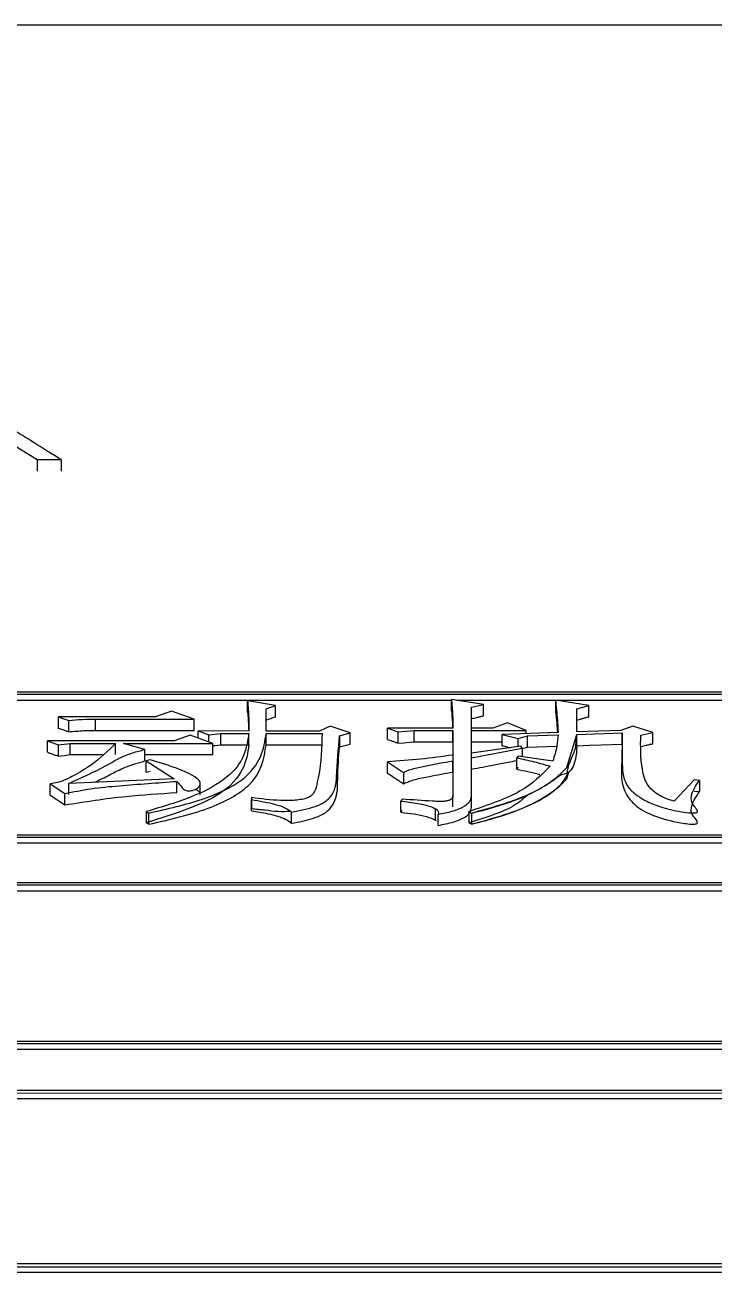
# Model space of a CAD drawing. Header units: millimetres. Extents: x 2687 to 4367, y 1046 to 2234.
# Drawn here: x 3076.19 to 3081.78, y 2041.86 to 2051.98 of the extents above; entities that cross this region are included whole.
import ezdxf

# ---------------------------------------------------------------- set-up
doc = ezdxf.new("R2010")
doc.units = ezdxf.units.MM

msp = doc.modelspace()

# ---------------------------------------------------------------- linework, layer by layer
at = {"color": 7, "linetype": 'Continuous', "lineweight": 25}
for p, q in [((3093.108, 2051.983), (3056.108, 2051.985)), ((3075.988, 2048.641), (3076.284, 2048.456)), ((3076.284, 2048.456), (3076.479, 2048.456)), ((3076.479, 2048.456), (3076.479, 2048.362)), ((3090.909, 2046.567), (3068.926, 2046.567)), ((3090.859, 2046.549), (3068.976, 2046.55)), ((3074.734, 2046.503), (3079.647, 2046.503)), ((3079.907, 2046.469), (3079.647, 2046.51)), ((3079.647, 2046.418), (3079.647, 2046.51)), ((3079.691, 2046.503), (3085.142, 2046.503)), ((3080.761, 2046.461), (3080.491, 2046.503)), ((3080.491, 2046.503), (3080.491, 2046.411)), ((3077.375, 2046.415), (3077.246, 2046.369)), ((3077.559, 2046.35), (3077.375, 2046.415)), ((3078.219, 2046.461), (3077.992, 2046.499)), ((3077.992, 2046.407), (3077.992, 2046.499)), ((3078.143, 2046.434), (3078.219, 2046.461)), ((3078.143, 2046.253), (3078.143, 2046.434)), ((3078.143, 2046.342), (3078.143, 2046.434)), ((3078.219, 2046.369), (3078.219, 2046.461)), ((3079.809, 2046.446), (3079.907, 2046.469)), ((3079.809, 2046.277), (3079.809, 2046.446)), ((3079.809, 2046.445), (3079.809, 2046.446)), ((3079.907, 2046.376), (3079.907, 2046.469)), ((3080.664, 2046.434), (3080.761, 2046.461)), ((3080.664, 2046.246), (3080.664, 2046.434)), ((3080.664, 2046.433), (3080.664, 2046.434)), ((3080.761, 2046.369), (3080.761, 2046.461)), ((3076.456, 2046.369), (3076.456, 2046.277)), ((3076.456, 2046.369), (3076.542, 2046.338)), ((3077.246, 2046.369), (3076.456, 2046.369)), ((3076.542, 2046.247), (3076.542, 2046.338)), ((3076.759, 2046.258), (3076.759, 2046.35)), ((3076.759, 2046.35), (3077.559, 2046.35)), ((3077.559, 2046.258), (3077.559, 2046.35)), ((3078.143, 2046.253), (3078.143, 2046.342)), ((3079.809, 2046.277), (3079.809, 2046.354)), ((3080.101, 2046.319), (3079.982, 2046.277)), ((3080.253, 2046.257), (3080.101, 2046.319)), ((3080.664, 2046.246), (3080.664, 2046.342)), ((3076.759, 2046.258), (3077.559, 2046.258)), ((3077.527, 2046.219), (3077.397, 2046.172)), ((3077.711, 2046.152), (3077.527, 2046.219)), ((3077.592, 2046.254), (3077.678, 2046.222)), ((3078.003, 2046.253), (3077.592, 2046.254)), ((3077.592, 2046.195), (3077.592, 2046.254)), ((3077.678, 2046.222), (3077.776, 2046.234)), ((3077.678, 2046.164), (3077.678, 2046.222)), ((3077.776, 2046.234), (3078.003, 2046.234)), ((3077.776, 2046.142), (3077.776, 2046.234)), ((3078.003, 2046.142), (3078.003, 2046.234)), ((3078.576, 2046.253), (3078.143, 2046.253)), ((3078.143, 2046.142), (3078.143, 2046.234)), ((3078.143, 2046.234), (3078.598, 2046.234)), ((3078.663, 2046.292), (3078.576, 2046.253)), ((3078.825, 2046.238), (3078.663, 2046.292)), ((3078.738, 2046.215), (3078.825, 2046.238)), ((3078.738, 2046.215), (3078.738, 2046.123)), ((3078.825, 2046.146), (3078.825, 2046.238)), ((3079.128, 2046.277), (3079.214, 2046.246)), ((3079.658, 2046.277), (3079.128, 2046.277)), ((3079.128, 2046.185), (3079.128, 2046.277)), ((3079.214, 2046.246), (3079.344, 2046.257)), ((3079.214, 2046.154), (3079.214, 2046.246)), ((3079.344, 2046.257), (3079.658, 2046.257)), ((3079.344, 2046.165), (3079.344, 2046.257)), ((3079.658, 2046.257), (3079.658, 2046.058)), ((3079.658, 2046.165), (3079.658, 2046.257)), ((3079.982, 2046.277), (3079.809, 2046.277)), ((3079.809, 2046.185), (3079.809, 2046.277)), ((3079.809, 2046.257), (3080.253, 2046.257)), ((3079.809, 2046.074), (3079.809, 2046.257)), ((3079.809, 2046.165), (3079.809, 2046.257)), ((3080.512, 2046.242), (3080.058, 2046.226)), ((3080.058, 2046.226), (3080.188, 2046.191)), ((3080.058, 2046.134), (3080.058, 2046.226)), ((3080.188, 2046.191), (3080.264, 2046.215)), ((3080.253, 2046.233), (3080.253, 2046.257)), ((3080.264, 2046.215), (3080.512, 2046.222)), ((3080.264, 2046.123), (3080.264, 2046.215)), ((3080.583, 2045.958), (3080.664, 2046.226)), ((3081.021, 2046.257), (3080.664, 2046.246)), ((3080.664, 2046.226), (3081.032, 2046.238)), ((3080.664, 2046.134), (3080.664, 2046.226)), ((3080.664, 2046.226), (3080.664, 2046.226)), ((3081.118, 2046.292), (3081.021, 2046.257)), ((3081.032, 2046.146), (3081.032, 2046.238)), ((3081.28, 2046.242), (3081.118, 2046.292)), ((3081.183, 2046.219), (3081.28, 2046.242)), ((3081.28, 2046.15), (3081.28, 2046.242)), ((3076.369, 2046.172), (3076.456, 2046.141)), ((3077.397, 2046.172), (3076.369, 2046.172)), ((3076.369, 2046.08), (3076.369, 2046.172)), ((3076.456, 2046.141), (3076.553, 2046.152)), ((3076.456, 2046.141), (3076.456, 2046.049)), ((3076.553, 2046.152), (3076.921, 2046.152)), ((3076.553, 2046.061), (3076.553, 2046.152)), ((3076.921, 2046.061), (3076.921, 2046.152)), ((3076.986, 2046.152), (3077.711, 2046.152)), ((3077.159, 2046.102), (3076.986, 2046.152)), ((3077.159, 2046.01), (3077.159, 2046.102)), ((3077.711, 2046.061), (3077.711, 2046.152)), ((3077.776, 2046.142), (3078.003, 2046.142)), ((3078.143, 2046.142), (3078.598, 2046.142)), ((3079.344, 2046.165), (3079.658, 2046.165)), ((3079.658, 2046.165), (3079.658, 2045.967)), ((3079.809, 2046.165), (3080.058, 2046.165)), ((3080.21, 2046.129), (3079.809, 2046.074)), ((3079.809, 2046.035), (3080.22, 2046.113)), ((3080.188, 2046.126), (3080.188, 2046.191)), ((3080.22, 2046.113), (3080.21, 2046.129)), ((3080.22, 2046.113), (3080.22, 2046.045)), ((3080.264, 2046.123), (3080.502, 2046.13)), ((3081.032, 2046.17), (3081.032, 2046.169)), ((3076.553, 2046.061), (3076.817, 2046.061)), ((3077.159, 2046.061), (3077.711, 2046.061)), ((3077.202, 2046.019), (3077.17, 2046.011)), ((3077.17, 2046.011), (3077.397, 2045.864)), ((3077.17, 2045.92), (3077.17, 2046.011)), ((3079.128, 2046.003), (3079.257, 2045.916)), ((3079.128, 2045.912), (3079.128, 2046.003)), ((3079.658, 2046.011), (3079.658, 2045.728)), ((3079.658, 2045.92), (3079.658, 2046.011)), ((3079.809, 2045.982), (3079.809, 2046.074)), ((3079.809, 2045.724), (3079.809, 2046.035)), ((3079.809, 2046.033), (3079.809, 2046.035)), ((3080.188, 2046.05), (3080.177, 2046.035)), ((3080.177, 2045.943), (3080.177, 2046.035)), ((3080.469, 2046.007), (3080.188, 2046.05)), ((3081.03, 2046.065), (3081.03, 2045.973)), ((3077.17, 2045.92), (3077.202, 2045.927)), ((3079.257, 2045.916), (3079.257, 2045.825)), ((3079.658, 2045.92), (3079.658, 2045.713)), ((3079.809, 2045.633), (3079.809, 2045.943)), ((3080.177, 2045.943), (3080.188, 2045.959)), ((3080.583, 2045.866), (3080.6, 2045.922)), ((3076.391, 2045.733), (3076.391, 2045.824)), ((3076.391, 2045.824), (3076.51, 2045.745)), ((3077.397, 2045.864), (3076.542, 2045.828)), ((3076.542, 2045.737), (3076.542, 2045.828)), ((3077.419, 2045.753), (3077.419, 2045.844)), ((3077.608, 2045.758), (3077.608, 2045.825)), ((3081.616, 2045.856), (3081.454, 2045.684)), ((3081.659, 2045.852), (3081.616, 2045.856)), ((3081.659, 2045.852), (3081.659, 2045.761)), ((3076.51, 2045.653), (3076.51, 2045.745)), ((3078.024, 2045.712), (3078.024, 2045.621)), ((3078.024, 2045.605), (3078.024, 2045.696)), ((3079.247, 2045.7), (3079.236, 2045.684)), ((3079.658, 2045.637), (3079.658, 2045.728)), ((3079.809, 2045.633), (3079.809, 2045.724)), ((3081.616, 2045.765), (3081.659, 2045.761)), ((3077.17, 2045.599), (3077.17, 2045.508)), ((3077.17, 2045.599), (3077.191, 2045.587)), ((3078.024, 2045.605), (3078.024, 2045.621)), ((3078.349, 2045.504), (3078.349, 2045.595)), ((3079.236, 2045.593), (3079.236, 2045.684)), ((3079.236, 2045.593), (3079.247, 2045.609)), ((3079.517, 2045.531), (3079.517, 2045.622)), ((3079.788, 2045.599), (3079.788, 2045.508)), ((3079.788, 2045.599), (3079.809, 2045.587)), ((3077.191, 2045.496), (3077.17, 2045.508)), ((3077.191, 2045.496), (3077.191, 2045.587)), ((3079.539, 2045.487), (3079.539, 2045.578)), ((3079.809, 2045.496), (3079.788, 2045.508)), ((3079.809, 2045.587), (3079.809, 2045.496)), ((3068.926, 2045.392), (3090.909, 2045.391)), ((3068.976, 2045.411), (3090.859, 2045.41)), ((3068.926, 2045.346), (3090.909, 2045.345)), ((3090.859, 2045.021), (3068.876, 2045.021)), ((3090.809, 2045.001), (3068.926, 2045.002)), ((3068.926, 2044.957), (3090.809, 2044.956)), ((3068.876, 2043.715), (3090.859, 2043.715)), ((3068.876, 2043.671), (3090.859, 2043.67)), ((3068.926, 2043.736), (3090.809, 2043.736)), ((3090.909, 2043.336), (3068.926, 2043.336)), ((3068.976, 2043.315), (3090.859, 2043.314)), ((3068.976, 2043.271), (3090.859, 2043.27)), ((3068.926, 2041.905), (3090.909, 2041.904)), ((3068.926, 2041.861), (3090.909, 2041.861)), ((3090.859, 2041.927), (3068.976, 2041.927))]:
    msp.add_line(p, q, dxfattribs=at)
at = {"color": 7, "linetype": 'Continuous', "lineweight": 25, "flags": 128}
for points in [[(3076.284, 2048.456), (3076.284, 2048.432), (3076.284, 2048.408), (3076.284, 2048.362)], [(3077.711, 2046.135), (3077.727, 2046.136), (3077.751, 2046.139), (3077.776, 2046.142)], [(3079.214, 2046.154), (3079.263, 2046.158), (3079.304, 2046.162), (3079.344, 2046.165)], [(3080.664, 2046.134), (3080.764, 2046.138), (3080.863, 2046.141), (3081.032, 2046.146)], [(3076.456, 2046.049), (3076.505, 2046.055), (3076.553, 2046.061)]]:
    msp.add_lwpolyline(points, dxfattribs=at)
at = {"color": 7, "linetype": 'Continuous', "lineweight": 25}
for points, knots in [([(3076.479, 2048.456), (3076.447, 2048.476), (3076.286, 2048.577), (3075.979, 2048.767), (3075.703, 2048.93), (3075.556, 2049.017)], [0, 0, 0, 0, 0.104313, 0.521568, 1, 1, 1, 1]), ([(3079.647, 2046.51), (3079.651, 2046.468), (3079.657, 2046.391), (3079.658, 2046.312), (3079.658, 2046.277)], [0, 0, 0, 0, 0.544272, 1, 1, 1, 1]), ([(3080.491, 2046.503), (3080.497, 2046.449), (3080.506, 2046.363), (3080.511, 2046.275), (3080.512, 2046.242)], [0, 0, 0, 0, 0.617116, 1, 1, 1, 1]), ([(3077.992, 2046.499), (3077.996, 2046.452), (3078.003, 2046.371), (3078.003, 2046.289), (3078.003, 2046.253)], [0, 0, 0, 0, 0.575668, 1, 1, 1, 1]), ([(3077.992, 2046.407), (3077.996, 2046.366), (3078, 2046.316), (3078.001, 2046.265), (3078.002, 2046.256)], [0, 0, 0, 0, 0.82802, 1, 1, 1, 1]), ([(3079.647, 2046.418), (3079.65, 2046.387), (3079.654, 2046.34), (3079.656, 2046.292), (3079.656, 2046.277)], [0, 0, 0, 0, 0.675043, 1, 1, 1, 1]), ([(3080.491, 2046.411), (3080.495, 2046.38), (3080.501, 2046.324), (3080.505, 2046.267), (3080.507, 2046.242)], [0, 0, 0, 0, 0.550115, 1, 1, 1, 1]), ([(3076.542, 2046.338), (3076.578, 2046.342), (3076.649, 2046.349), (3076.722, 2046.35), (3076.759, 2046.35)], [0, 0, 0, 0, 0.498867, 1, 1, 1, 1]), ([(3078.143, 2046.342), (3078.15, 2046.344), (3078.162, 2046.349), (3078.181, 2046.356), (3078.2, 2046.362), (3078.213, 2046.367), (3078.219, 2046.369)], [0, 0, 0, 0, 0.25, 0.5, 0.75, 1, 1, 1, 1]), ([(3079.809, 2046.354), (3079.824, 2046.357), (3079.847, 2046.362), (3079.879, 2046.37), (3079.898, 2046.374), (3079.907, 2046.376)], [0, 0, 0, 0, 0.439881, 0.71994, 1, 1, 1, 1]), ([(3080.664, 2046.342), (3080.677, 2046.346), (3080.701, 2046.352), (3080.733, 2046.361), (3080.752, 2046.366), (3080.761, 2046.369)], [0, 0, 0, 0, 0.420135, 0.710067, 1, 1, 1, 1]), ([(3076.456, 2046.277), (3076.468, 2046.273), (3076.489, 2046.266), (3076.518, 2046.255), (3076.534, 2046.249), (3076.542, 2046.247)], [0, 0, 0, 0, 0.428609, 0.7143039, 1, 1, 1, 1]), ([(3076.542, 2046.247), (3076.582, 2046.25), (3076.653, 2046.257), (3076.727, 2046.258), (3076.759, 2046.258)], [0, 0, 0, 0, 0.558823, 1, 1, 1, 1]), ([(3078.003, 2046.234), (3077.994, 2046.174), (3077.977, 2046.053), (3077.846, 2045.871), (3077.558, 2045.714), (3077.301, 2045.638), (3077.17, 2045.599)], [0, 0, 0, 0, 0.244354, 0.489935, 0.74136, 1, 1, 1, 1]), ([(3077.191, 2045.587), (3077.342, 2045.621), (3077.639, 2045.689), (3077.975, 2045.849), (3078.114, 2046.043), (3078.134, 2046.17), (3078.143, 2046.234)], [0, 0, 0, 0, 0.2601932, 0.5118512, 0.7565513, 1, 1, 1, 1]), ([(3078.598, 2046.234), (3078.594, 2046.117), (3078.589, 2045.972), (3078.55, 2045.803), (3078.534, 2045.741), (3078.48, 2045.709), (3078.433, 2045.697), (3078.36, 2045.687), (3078.218, 2045.688), (3078.102, 2045.702), (3078.024, 2045.712)], [0, 0, 0, 0, 0.4898961, 0.6102723, 0.7064925, 0.7358579, 0.7655593, 0.7971729, 0.8650638, 1, 1, 1, 1]), ([(3078.349, 2045.595), (3078.417, 2045.608), (3078.518, 2045.628), (3078.618, 2045.673), (3078.706, 2045.752), (3078.718, 2045.94), (3078.73, 2046.105), (3078.738, 2046.215)], [0, 0, 0, 0, 0.132838, 0.196641, 0.258559, 0.505709, 1, 1, 1, 1]), ([(3080.512, 2046.222), (3080.51, 2046.192), (3080.504, 2046.12), (3080.482, 2046.048), (3080.469, 2046.007)], [0, 0, 0, 0, 0.426568, 1, 1, 1, 1]), ([(3080.587, 2045.912), (3080.589, 2045.926), (3080.593, 2045.954), (3080.617, 2046.031), (3080.652, 2046.084), (3080.661, 2046.163), (3080.663, 2046.208), (3080.664, 2046.221), (3080.664, 2046.226)], [0, 0, 0, 0, 0.068352, 0.139472, 0.508143, 0.851675, 0.94747, 1, 1, 1, 1]), ([(3081.032, 2046.238), (3081.032, 2046.154), (3081.031, 2046.008), (3081.04, 2045.831), (3081.149, 2045.73), (3081.24, 2045.675), (3081.368, 2045.626), (3081.496, 2045.599), (3081.589, 2045.587), (3081.622, 2045.588), (3081.631, 2045.59), (3081.637, 2045.592), (3081.641, 2045.594), (3081.645, 2045.6), (3081.641, 2045.611), (3081.627, 2045.632), (3081.593, 2045.669), (3081.589, 2045.748), (3081.631, 2045.811), (3081.659, 2045.852)], [0, 0, 0, 0, 0.249545, 0.436315, 0.501271, 0.564646, 0.626364, 0.704484, 0.733965, 0.739063, 0.743353, 0.745337, 0.747325, 0.751675, 0.763079, 0.778003, 0.812665, 0.875175, 1, 1, 1, 1]), ([(3081.454, 2045.684), (3081.429, 2045.691), (3081.38, 2045.706), (3081.307, 2045.745), (3081.221, 2045.822), (3081.181, 2045.989), (3081.182, 2046.127), (3081.183, 2046.219)], [0, 0, 0, 0, 0.065694, 0.129902, 0.255713, 0.503859, 1, 1, 1, 1]), ([(3076.921, 2046.152), (3076.86, 2046.092), (3076.769, 2046), (3076.596, 2045.897), (3076.49, 2045.842), (3076.411, 2045.828), (3076.391, 2045.824)], [0, 0, 0, 0, 0.493221, 0.743655, 0.934367, 1, 1, 1, 1]), ([(3076.542, 2045.828), (3076.645, 2045.874), (3076.825, 2045.954), (3076.993, 2046.062), (3077.125, 2046.094), (3077.159, 2046.102)], [0, 0, 0, 0, 0.498749, 0.872406, 1, 1, 1, 1]), ([(3078.003, 2046.142), (3077.993, 2046.075), (3077.974, 2045.94), (3077.762, 2045.695), (3077.396, 2045.579), (3077.17, 2045.508)], [0, 0, 0, 0, 0.2743455, 0.5506038, 1, 1, 1, 1]), ([(3077.191, 2045.496), (3077.36, 2045.534), (3077.691, 2045.61), (3078.097, 2045.838), (3078.126, 2046.028), (3078.143, 2046.142)], [0, 0, 0, 0, 0.291461, 0.571537, 1, 1, 1, 1]), ([(3078.349, 2045.504), (3078.409, 2045.515), (3078.508, 2045.535), (3078.62, 2045.581), (3078.727, 2045.689), (3078.719, 2045.876), (3078.732, 2046.038), (3078.738, 2046.123)], [0, 0, 0, 0, 0.117242, 0.195683, 0.274072, 0.616161, 1, 1, 1, 1]), ([(3078.738, 2046.123), (3078.753, 2046.127), (3078.782, 2046.135), (3078.81, 2046.142), (3078.825, 2046.146)], [0, 0, 0, 0, 0.5, 1, 1, 1, 1]), ([(3079.128, 2046.185), (3079.14, 2046.18), (3079.161, 2046.173), (3079.19, 2046.163), (3079.206, 2046.157), (3079.214, 2046.154)], [0, 0, 0, 0, 0.428612, 0.714306, 1, 1, 1, 1]), ([(3080.058, 2046.134), (3080.072, 2046.131), (3080.094, 2046.125), (3080.115, 2046.119), (3080.123, 2046.117)], [0, 0, 0, 0, 0.643901, 1, 1, 1, 1]), ([(3080.22, 2046.11), (3080.222, 2046.11), (3080.237, 2046.115), (3080.251, 2046.119), (3080.264, 2046.123)], [0, 0, 0, 0, 0.125351, 1, 1, 1, 1]), ([(3080.664, 2046.134), (3080.664, 2046.133), (3080.663, 2046.121), (3080.662, 2046.076), (3080.654, 2046.011), (3080.62, 2045.929), (3080.598, 2045.918), (3080.587, 2045.912)], [0, 0, 0, 0, 0.014449, 0.133551, 0.495754, 0.7437, 1, 1, 1, 1]), ([(3081.032, 2046.146), (3081.031, 2046.101), (3081.03, 2045.964), (3081.013, 2045.788), (3081.147, 2045.633), (3081.308, 2045.55), (3081.476, 2045.511), (3081.583, 2045.497), (3081.614, 2045.497), (3081.628, 2045.498), (3081.636, 2045.5), (3081.641, 2045.504), (3081.644, 2045.51), (3081.635, 2045.535), (3081.594, 2045.572), (3081.588, 2045.656), (3081.63, 2045.717), (3081.659, 2045.761)], [0, 0, 0, 0, 0.135472, 0.406763, 0.50628, 0.604985, 0.704283, 0.727912, 0.736946, 0.74078, 0.744655, 0.748047, 0.752351, 0.764139, 0.816594, 0.869623, 1, 1, 1, 1]), ([(3081.183, 2046.127), (3081.197, 2046.13), (3081.221, 2046.136), (3081.253, 2046.143), (3081.271, 2046.148), (3081.28, 2046.15)], [0, 0, 0, 0, 0.44, 0.72, 1, 1, 1, 1]), ([(3076.369, 2046.08), (3076.382, 2046.076), (3076.402, 2046.068), (3076.431, 2046.058), (3076.448, 2046.052), (3076.456, 2046.049)], [0, 0, 0, 0, 0.428613, 0.714306, 1, 1, 1, 1]), ([(3076.75, 2045.837), (3076.792, 2045.857), (3076.878, 2045.896), (3076.991, 2045.963), (3077.103, 2045.994), (3077.159, 2046.01)], [0, 0, 0, 0, 0.319596, 0.657164, 1, 1, 1, 1]), ([(3077.419, 2045.844), (3077.433, 2045.828), (3077.452, 2045.807), (3077.47, 2045.782), (3077.485, 2045.773), (3077.5, 2045.768), (3077.509, 2045.767), (3077.518, 2045.767), (3077.531, 2045.768), (3077.551, 2045.772), (3077.573, 2045.781), (3077.598, 2045.796), (3077.609, 2045.818), (3077.609, 2045.844), (3077.514, 2045.927), (3077.349, 2045.975), (3077.202, 2046.019)], [0, 0, 0, 0, 0.122721, 0.15416, 0.184961, 0.198897, 0.205533, 0.212114, 0.225991, 0.241808, 0.277356, 0.311034, 0.368969, 0.430506, 0.491702, 1, 1, 1, 1]), ([(3079.658, 2046.058), (3079.572, 2046.046), (3079.399, 2046.022), (3079.218, 2046.009), (3079.128, 2046.003)], [0, 0, 0, 0, 0.499593, 1, 1, 1, 1]), ([(3079.257, 2045.916), (3079.269, 2045.922), (3079.292, 2045.935), (3079.358, 2045.952), (3079.477, 2045.979), (3079.585, 2045.998), (3079.658, 2046.011)], [0, 0, 0, 0, 0.120416, 0.244636, 0.495058, 1, 1, 1, 1]), ([(3079.809, 2045.943), (3079.87, 2045.955), (3079.969, 2045.974), (3080.092, 2045.997), (3080.153, 2046.009), (3080.177, 2046.013)], [0, 0, 0, 0, 0.495956, 0.806796, 1, 1, 1, 1]), ([(3080.177, 2046.035), (3080.225, 2046.025), (3080.319, 2046.005), (3080.405, 2045.98), (3080.448, 2045.968)], [0, 0, 0, 0, 0.507162, 1, 1, 1, 1]), ([(3079.128, 2045.912), (3079.145, 2045.9), (3079.176, 2045.88), (3079.219, 2045.851), (3079.245, 2045.833), (3079.257, 2045.825)], [0, 0, 0, 0, 0.403119, 0.70156, 1, 1, 1, 1]), ([(3079.257, 2045.825), (3079.288, 2045.837), (3079.35, 2045.862), (3079.491, 2045.89), (3079.595, 2045.908), (3079.658, 2045.92)], [0, 0, 0, 0, 0.2729687, 0.5543374, 1, 1, 1, 1]), ([(3080.448, 2045.968), (3080.378, 2045.896), (3080.236, 2045.751), (3079.939, 2045.65), (3079.788, 2045.599)], [0, 0, 0, 0, 0.492671, 1, 1, 1, 1]), ([(3079.809, 2045.587), (3079.972, 2045.632), (3080.214, 2045.7), (3080.461, 2045.835), (3080.54, 2045.914), (3080.583, 2045.958)], [0, 0, 0, 0, 0.480373, 0.715158, 1, 1, 1, 1]), ([(3080.591, 2045.911), (3080.565, 2045.863), (3080.539, 2045.815), (3080.501, 2045.784), (3080.435, 2045.732), (3080.276, 2045.639), (3080.045, 2045.556), (3079.88, 2045.512), (3079.827, 2045.5), (3079.809, 2045.496)], [0, 0, 0, 0, 0.172585, 0.175983, 0.205093, 0.521257, 0.851512, 0.949107, 1, 1, 1, 1]), ([(3079.809, 2045.587), (3079.827, 2045.591), (3079.996, 2045.631), (3080.227, 2045.707), (3080.409, 2045.808), (3080.478, 2045.857), (3080.499, 2045.873), (3080.505, 2045.878), (3080.539, 2045.904), (3080.565, 2045.908), (3080.591, 2045.911)], [0, 0, 0, 0, 0.048659, 0.478007, 0.711563, 0.794803, 0.817387, 0.823945, 0.827352, 1, 1, 1, 1]), ([(3080.177, 2045.943), (3080.207, 2045.937), (3080.27, 2045.924), (3080.332, 2045.909), (3080.363, 2045.9), (3080.365, 2045.9)], [0, 0, 0, 0, 0.472115, 0.967418, 1, 1, 1, 1]), ([(3076.51, 2045.745), (3076.579, 2045.759), (3076.719, 2045.789), (3077.029, 2045.816), (3077.263, 2045.833), (3077.419, 2045.844)], [0, 0, 0, 0, 0.2460717, 0.4967335, 1, 1, 1, 1]), ([(3079.809, 2045.496), (3079.972, 2045.541), (3080.214, 2045.609), (3080.461, 2045.743), (3080.54, 2045.823), (3080.583, 2045.866)], [0, 0, 0, 0, 0.480491, 0.715254, 1, 1, 1, 1]), ([(3076.391, 2045.733), (3076.409, 2045.721), (3076.437, 2045.702), (3076.477, 2045.676), (3076.499, 2045.661), (3076.51, 2045.653)], [0, 0, 0, 0, 0.442564, 0.721282, 1, 1, 1, 1]), ([(3076.51, 2045.653), (3076.673, 2045.679), (3076.968, 2045.726), (3077.28, 2045.745), (3077.419, 2045.753)], [0, 0, 0, 0, 0.555914, 1, 1, 1, 1]), ([(3077.606, 2045.737), (3077.607, 2045.738), (3077.609, 2045.747), (3077.6, 2045.764), (3077.579, 2045.775), (3077.57, 2045.78)], [0, 0, 0, 0, 0.0857997, 0.5998162, 1, 1, 1, 1]), ([(3078.024, 2045.712), (3078.024, 2045.709), (3078.024, 2045.703), (3078.024, 2045.698), (3078.024, 2045.696)], [0, 0, 0, 0, 0.56, 1, 1, 1, 1]), ([(3078.024, 2045.696), (3078.09, 2045.685), (3078.188, 2045.668), (3078.301, 2045.632), (3078.333, 2045.607), (3078.349, 2045.595)], [0, 0, 0, 0, 0.509707, 0.758863, 1, 1, 1, 1]), ([(3079.658, 2045.728), (3079.658, 2045.72), (3079.657, 2045.708), (3079.639, 2045.694), (3079.616, 2045.686), (3079.587, 2045.681), (3079.545, 2045.681), (3079.431, 2045.686), (3079.329, 2045.694), (3079.247, 2045.7)], [0, 0, 0, 0, 0.116135, 0.174978, 0.235386, 0.296971, 0.360825, 0.490326, 1, 1, 1, 1]), ([(3079.539, 2045.578), (3079.577, 2045.585), (3079.651, 2045.599), (3079.742, 2045.633), (3079.801, 2045.676), (3079.807, 2045.708), (3079.809, 2045.724)], [0, 0, 0, 0, 0.260145, 0.513561, 0.758875, 1, 1, 1, 1]), ([(3080.271, 2045.738), (3080.238, 2045.708), (3080.133, 2045.614), (3079.927, 2045.551), (3079.788, 2045.508)], [0, 0, 0, 0, 0.323931, 1, 1, 1, 1]), ([(3078.343, 2045.599), (3078.309, 2045.598), (3078.237, 2045.596), (3078.134, 2045.611), (3078.061, 2045.617), (3078.024, 2045.621)], [0, 0, 0, 0, 0.311718, 0.656171, 1, 1, 1, 1]), ([(3078.024, 2045.605), (3078.07, 2045.598), (3078.144, 2045.586), (3078.237, 2045.562), (3078.308, 2045.537), (3078.336, 2045.515), (3078.349, 2045.504)], [0, 0, 0, 0, 0.348073, 0.570364, 0.788384, 1, 1, 1, 1]), ([(3079.236, 2045.684), (3079.308, 2045.675), (3079.398, 2045.664), (3079.488, 2045.637), (3079.523, 2045.621), (3079.544, 2045.6), (3079.541, 2045.586), (3079.539, 2045.578)], [0, 0, 0, 0, 0.513521, 0.639448, 0.762318, 0.88191, 1, 1, 1, 1]), ([(3079.236, 2045.593), (3079.31, 2045.585), (3079.422, 2045.573), (3079.498, 2045.539), (3079.524, 2045.527)], [0, 0, 0, 0, 0.666671, 1, 1, 1, 1]), ([(3079.539, 2045.487), (3079.581, 2045.495), (3079.664, 2045.511), (3079.754, 2045.548), (3079.803, 2045.591), (3079.807, 2045.619), (3079.809, 2045.633)], [0, 0, 0, 0, 0.290992, 0.572857, 0.787844, 1, 1, 1, 1])]:
    msp.add_open_spline(points, degree=3, knots=knots, dxfattribs=at)

doc.saveas('drawing.dxf')
